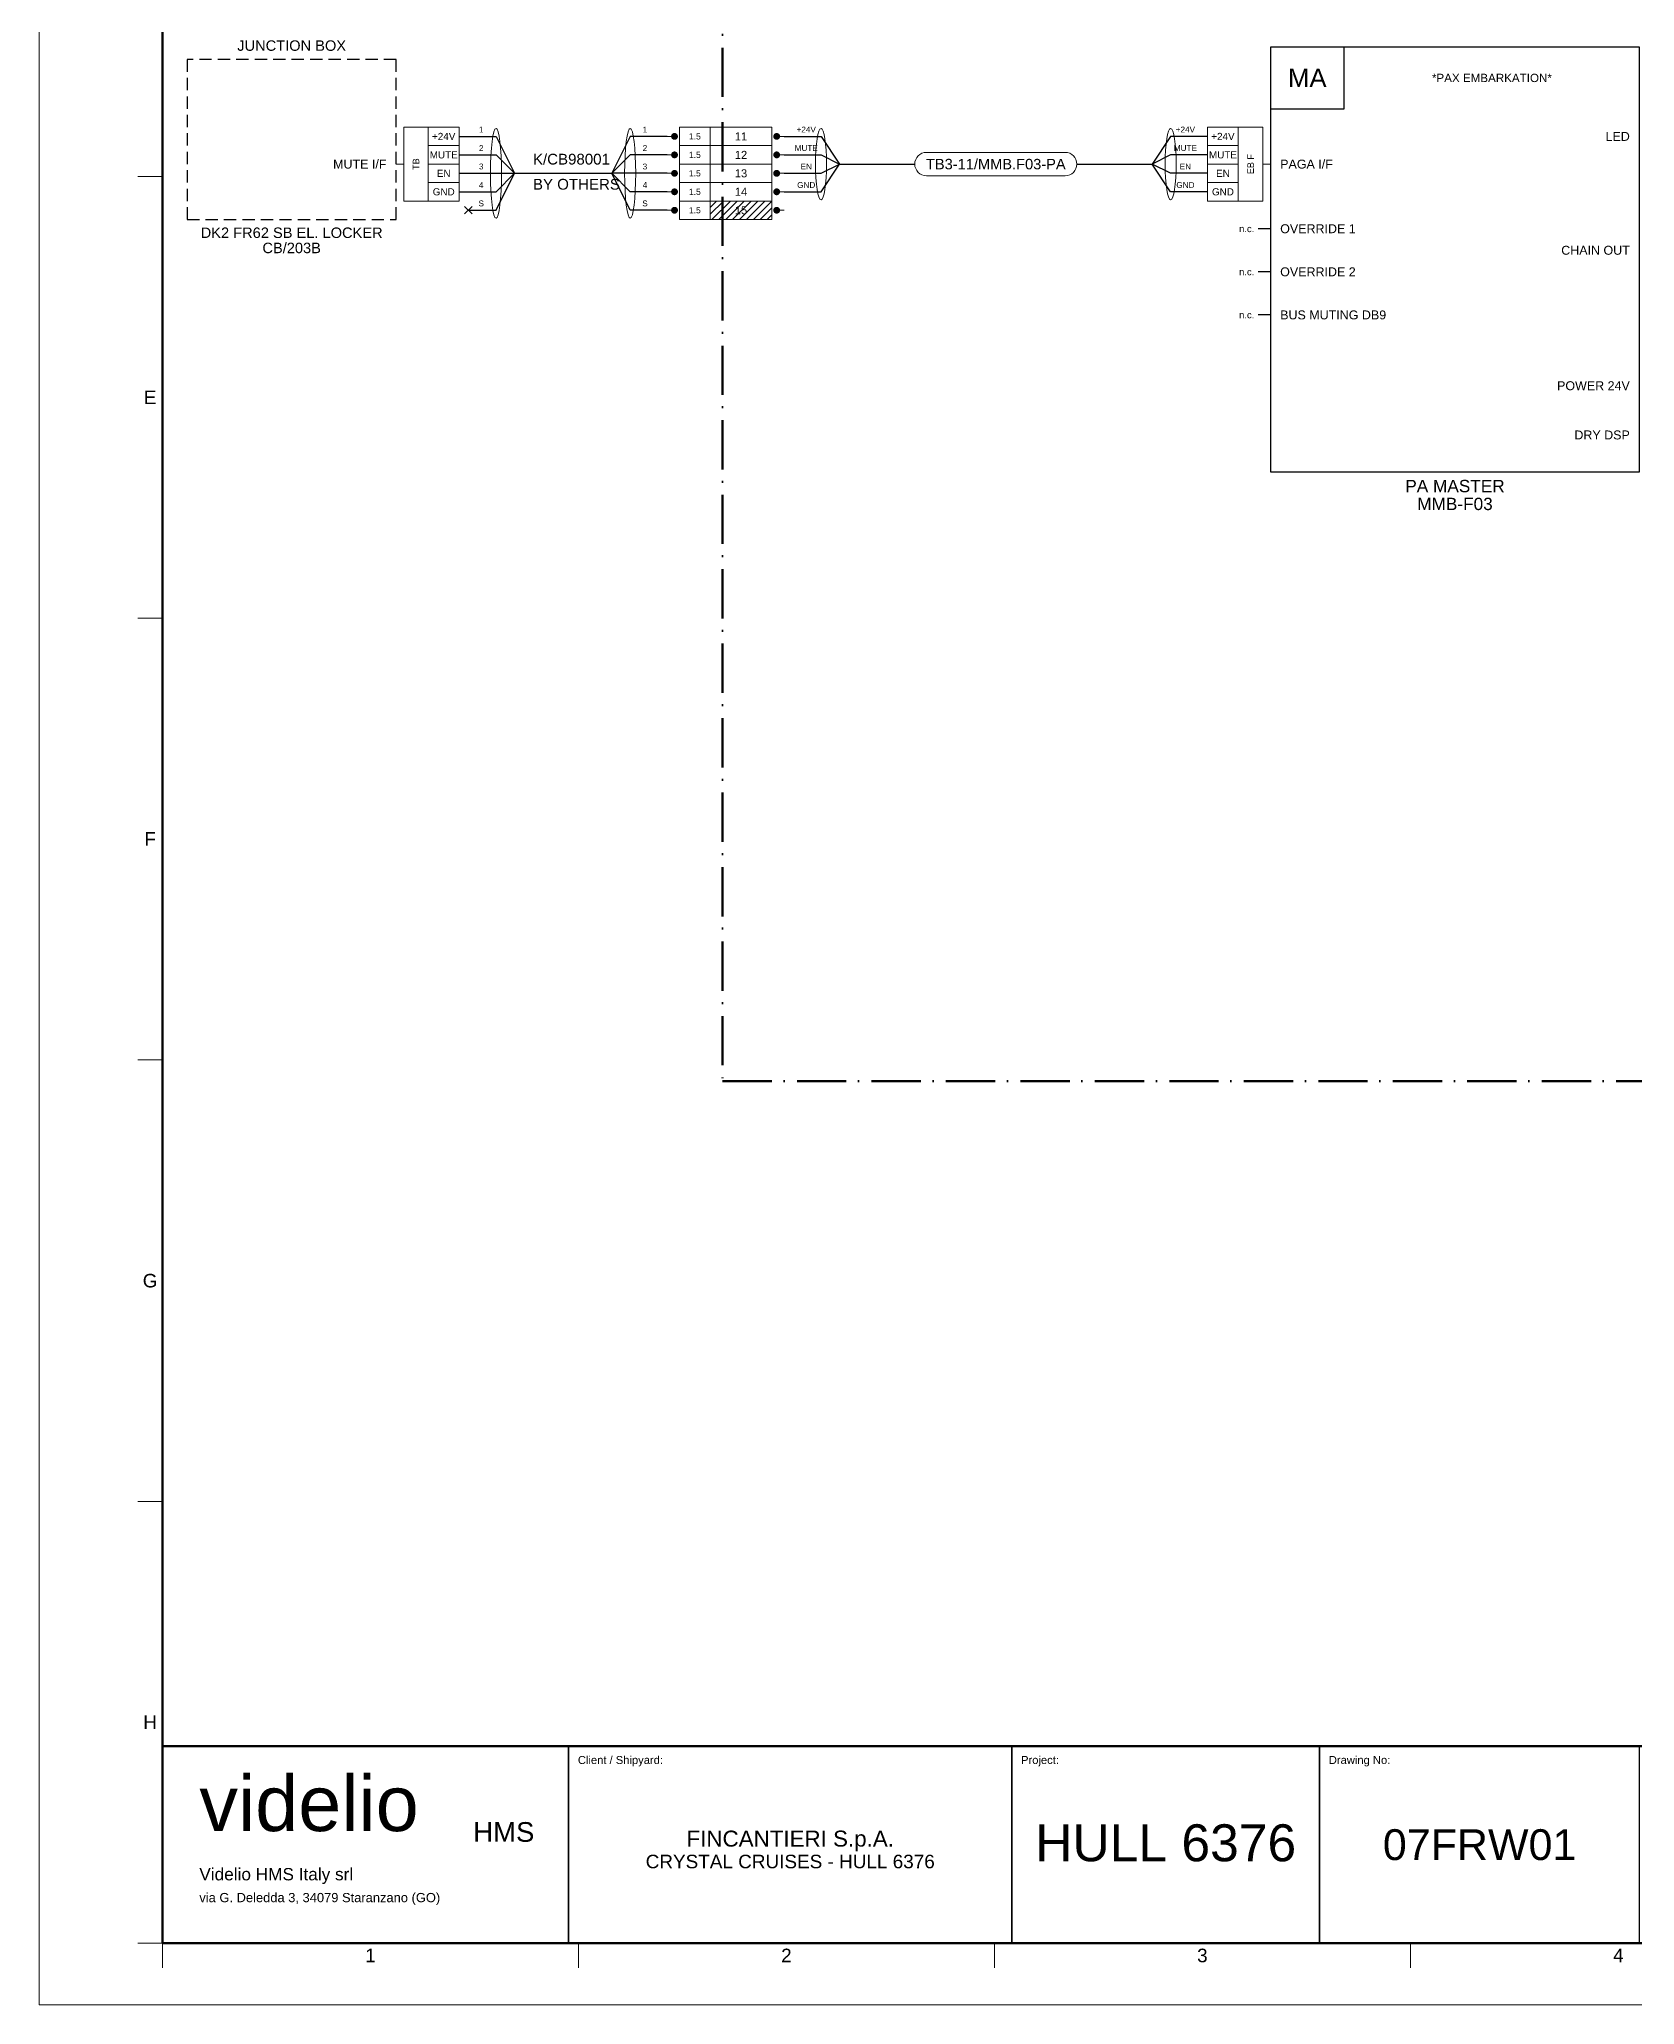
# Model space of a CAD drawing. Header units: millimetres. Extents: x 0 to 841, y 0 to 594.
# Drawn here: x 0 to 259.2, y 0 to 319.3 of the extents above; entities that cross this region are included whole.
import ezdxf
from ezdxf.enums import TextEntityAlignment as Align

# ---------------------------------------------------------------- set-up
doc = ezdxf.new("R2010")
doc.units = ezdxf.units.MM
doc.linetypes.add('AV_DASHDOT', pattern=[12, 8, -2, 0, -2])
doc.linetypes.add('AV_HIDDEN', pattern=[3, 2, -1])
for name, color, linetype, lineweight in [('AV-CONN', 7, 'Continuous', 18), ('AV-LABEL', 7, 'Continuous', 18), ('AV-NOTE', 7, 'Continuous', 18), ('AV-TB', 7, 'Continuous', 18), ('AV-TEXT', 7, 'Continuous', 18), ('AV-TEXT-DEV', 7, 'Continuous', 18)]:
    doc.layers.add(name, color=color, linetype=linetype, lineweight=lineweight)
for name, color, linetype, lineweight, true_color in [('AV-DEVICE', 7, 'Continuous', 25, 0x4682ff), ('AV-DEVICE-REF', 7, 'AV_HIDDEN', 25, 0x4682ff), ('AV-FRAME', 7, 'Continuous', 70, 0x7800ff), ('AV-RACK', 7, 'AV_DASHDOT', 50, 0xff00ff), ('AV-SYM', 7, 'Continuous', 25, 0x4682ff), ('AV-TITLE', 7, 'Continuous', 25, 0x7800ff), ('AV-ZONE', 7, 'Continuous', 18, 0x7800ff), ('W-GPIO', 7, 'Continuous', 25, 0x964b00)]:
    doc.layers.add(name, color=color, linetype=linetype, lineweight=lineweight, true_color=true_color)
doc.styles.add('AV', font='arial.ttf')

msp = doc.modelspace()

# ---------------------------------------------------------------- hatches: boundary and pattern name
at = {"layer": 'AV-TB', "true_color": 0x009600}
h = msp.add_hatch(dxfattribs=at)
h.set_pattern_fill('ANSI31', scale=0.25)
h.paths.add_polyline_path([(109, 290), (119, 290), (119, 293), (109, 293)])

# ---------------------------------------------------------------- linework, layer by layer
at = {"layer": 'AV-CONN'}
for p, q in [((58, 299), (59.2, 299)), ((200, 299), (198.8, 299))]:
    msp.add_line(p, q, dxfattribs=at)
for points in [[(59.2, 293), (63.2, 293), (63.2, 305), (59.2, 305)], [(63.2, 302), (68.2, 302), (68.2, 305), (63.2, 305)], [(189.8, 302), (194.8, 302), (194.8, 305), (189.8, 305)], [(194.8, 293), (198.8, 293), (198.8, 305), (194.8, 305)], [(63.2, 299), (68.2, 299), (68.2, 302), (63.2, 302)], [(189.8, 299), (194.8, 299), (194.8, 302), (189.8, 302)], [(63.2, 296), (68.2, 296), (68.2, 299), (63.2, 299)], [(189.8, 296), (194.8, 296), (194.8, 299), (189.8, 299)], [(63.2, 293), (68.2, 293), (68.2, 296), (63.2, 296)], [(189.8, 293), (194.8, 293), (194.8, 296), (189.8, 296)]]:
    msp.add_lwpolyline(points, close=True, dxfattribs=at)
for centre, major_axis, ratio in [((74.2, 297.5), (0, 7.3), 0.123288), ((96, 297.5), (0, 7.3), 0.123288), ((127, 299), (0, 5.8), 0.155172), ((183.8, 299), (0, 5.8), 0.155172)]:
    msp.add_ellipse(centre, major_axis=major_axis, ratio=ratio, dxfattribs=at)
at = {"layer": 'AV-DEVICE'}
for p, q in [((200, 288.5), (198, 288.5)), ((200, 281.5), (198, 281.5)), ((200, 274.5), (198, 274.5))]:
    msp.add_line(p, q, dxfattribs=at)
for points in [[(200, 249), (260, 249), (260, 318), (200, 318)], [(200, 308), (212, 308), (212, 318), (200, 318)]]:
    msp.add_lwpolyline(points, close=True, dxfattribs=at)
at = {"layer": 'AV-DEVICE-REF'}
msp.add_lwpolyline([(24, 290), (58, 290), (58, 316), (24, 316)], close=True, dxfattribs=at)
at = {"layer": 'AV-FRAME'}
for points in [[(20, 10), (831, 10), (831, 584), (20, 584)], [(20, 10), (831, 10), (831, 42), (20, 42)]]:
    msp.add_lwpolyline(points, close=True, dxfattribs=at)
at = {"layer": 'AV-LABEL'}
msp.add_lwpolyline([(144.13, 297.1), (166.67, 297.1, 1), (166.67, 300.9), (144.13, 300.9, 1)], format="xyb", close=True, dxfattribs=at)
at = {"layer": 'AV-RACK'}
msp.add_lwpolyline([(111, 150), (670, 150), (670, 572), (111, 572)], close=True, dxfattribs=at)
at = {"layer": 'AV-TB'}
for p, q in [((103.2, 303.5), (102, 303.5)), ((109, 302), (109, 305)), ((119.8, 303.5), (121, 303.5)), ((103.2, 300.5), (102, 300.5)), ((109, 299), (109, 302)), ((119.8, 300.5), (121, 300.5)), ((103.2, 297.5), (102, 297.5)), ((109, 296), (109, 299)), ((119.8, 297.5), (121, 297.5)), ((103.2, 294.5), (102, 294.5)), ((109, 293), (109, 296)), ((119.8, 294.5), (121, 294.5)), ((103.2, 291.5), (102, 291.5)), ((109, 290), (109, 293)), ((119.8, 291.5), (121, 291.5))]:
    msp.add_line(p, q, dxfattribs=at)
at = {"layer": 'AV-TB', "const_width": 0.55}
for points in [[(102.92, 303.5, 1), (103.48, 303.5, 1)], [(119.52, 303.5, 1), (120.08, 303.5, 1)], [(102.92, 300.5, 1), (103.48, 300.5, 1)], [(119.52, 300.5, 1), (120.08, 300.5, 1)], [(102.92, 297.5, 1), (103.48, 297.5, 1)], [(119.52, 297.5, 1), (120.08, 297.5, 1)], [(102.92, 294.5, 1), (103.48, 294.5, 1)], [(119.52, 294.5, 1), (120.08, 294.5, 1)], [(102.92, 291.5, 1), (103.48, 291.5, 1)], [(119.52, 291.5, 1), (120.08, 291.5, 1)]]:
    msp.add_lwpolyline(points, format="xyb", close=True, dxfattribs=at)
at = {"layer": 'AV-TB'}
for points in [[(104, 302), (119, 302), (119, 305), (104, 305)], [(104, 299), (119, 299), (119, 302), (104, 302)], [(104, 296), (119, 296), (119, 299), (104, 299)], [(104, 293), (119, 293), (119, 296), (104, 296)], [(104, 290), (119, 290), (119, 293), (104, 293)]]:
    msp.add_lwpolyline(points, close=True, dxfattribs=at)
at = {"layer": 'AV-TITLE'}
for points in [[(20, 10), (86, 10), (86, 42), (20, 42)], [(86, 10), (158, 10), (158, 42), (86, 42)], [(158, 10), (208, 10), (208, 42), (158, 42)], [(208, 10), (260, 10), (260, 42), (208, 42)]]:
    msp.add_lwpolyline(points, close=True, dxfattribs=at)
at = {"layer": 'AV-ZONE'}
for p, q in [((20, 297), (16, 297)), ((20, 225.25), (16, 225.25)), ((20, 153.5), (16, 153.5)), ((20, 81.75), (16, 81.75)), ((20, 10), (16, 10)), ((20, 10), (20, 6)), ((87.58, 10), (87.58, 6)), ((155.17, 10), (155.17, 6)), ((222.75, 10), (222.75, 6))]:
    msp.add_line(p, q, dxfattribs=at)
at = {"layer": 'AV-ZONE', "lineweight": 13}
msp.add_lwpolyline([(0, 0), (841, 0), (841, 594), (0, 594)], close=True, dxfattribs=at)
at = {"layer": 'W-GPIO'}
for p, q in [((68.2, 303.5), (74.2, 303.5)), ((74.2, 303.5), (77.2, 297.5)), ((96, 303.5), (93, 297.5)), ((102, 303.5), (96, 303.5)), ((121, 303.5), (127, 303.5)), ((127, 303.5), (130, 299)), ((183.8, 303.5), (180.8, 299)), ((189.8, 303.5), (183.8, 303.5)), ((68.2, 300.5), (74.2, 300.5)), ((74.2, 300.5), (77.2, 297.5)), ((96, 300.5), (93, 297.5)), ((102, 300.5), (96, 300.5)), ((121, 300.5), (127, 300.5)), ((127, 300.5), (130, 299)), ((183.8, 300.5), (180.8, 299)), ((189.8, 300.5), (183.8, 300.5)), ((68.2, 297.5), (74.2, 297.5)), ((74.2, 297.5), (77.2, 297.5)), ((74.2, 294.5), (77.2, 297.5)), ((74.2, 291.5), (77.2, 297.5)), ((77.2, 297.5), (93, 297.5)), ((96, 297.5), (93, 297.5)), ((96, 294.5), (93, 297.5)), ((96, 291.5), (93, 297.5)), ((102, 297.5), (96, 297.5)), ((121, 297.5), (127, 297.5)), ((127, 297.5), (130, 299)), ((127, 294.5), (130, 299)), ((130, 299), (142.23, 299)), ((168.57, 299), (180.8, 299)), ((183.8, 297.5), (180.8, 299)), ((183.8, 294.5), (180.8, 299)), ((189.8, 297.5), (183.8, 297.5)), ((68.2, 294.5), (74.2, 294.5)), ((102, 294.5), (96, 294.5)), ((121, 294.5), (127, 294.5)), ((189.8, 294.5), (183.8, 294.5)), ((69.1, 290.9), (70.3, 292.1)), ((69.1, 292.1), (70.3, 290.9)), ((69.7, 291.5), (74.2, 291.5)), ((102, 291.5), (96, 291.5))]:
    msp.add_line(p, q, dxfattribs=at)

# ---------------------------------------------------------------- texts
at = {"layer": 'AV-CONN', "style": 'AV'}
for s, p in [('+24V', (65.7, 303.5)), ('+24V', (192.3, 303.5)), ('MUTE', (65.7, 300.5)), ('MUTE', (192.3, 300.5)), ('EN', (65.7, 297.5)), ('EN', (192.3, 297.5)), ('GND', (65.7, 294.5)), ('GND', (192.3, 294.5))]:
    msp.add_text(s, height=1.15, dxfattribs=at).set_placement(p, align=Align.MIDDLE_CENTER)
for s, p in [('EB F', (196.8, 299)), ('TB', (61.2, 299))]:
    msp.add_text(s, height=1.05, rotation=90, dxfattribs=at).set_placement(p, align=Align.MIDDLE_CENTER)
at = {"layer": 'AV-LABEL', "style": 'AV'}
msp.add_text('TB3-11/MMB.F03-PA', height=1.7, dxfattribs=at).set_placement((155.4, 299), align=Align.MIDDLE_CENTER)
at = {"layer": 'AV-NOTE', "style": 'AV'}
for s, p in [('1', (71.8, 303.85)), ('1', (98.4, 303.85)), ('+24V', (124.6, 303.85)), ('+24V', (186.2, 303.85)), ('2', (71.8, 300.85)), ('2', (98.4, 300.85)), ('MUTE', (124.6, 300.85)), ('MUTE', (186.2, 300.85)), ('3', (71.8, 297.85)), ('3', (98.4, 297.85)), ('EN', (124.6, 297.85)), ('EN', (186.2, 297.85)), ('4', (71.8, 294.85)), ('4', (98.4, 294.85)), ('GND', (124.6, 294.85)), ('GND', (186.2, 294.85)), ('S', (71.8, 291.85)), ('S', (98.4, 291.85))]:
    msp.add_text(s, height=0.95, dxfattribs=at).set_placement(p, align=Align.BOTTOM_CENTER)
for p in [(197.4, 288.5), (197.4, 281.5), (197.4, 274.5)]:
    msp.add_text('n.c.', height=1.1, dxfattribs=at).set_placement(p, align=Align.MIDDLE_RIGHT)
at = {"layer": 'AV-SYM', "style": 'AV'}
msp.add_text('MA', height=3, dxfattribs=at).set_placement((206, 313), align=Align.MIDDLE_CENTER)
at = {"layer": 'AV-TB', "style": 'AV'}
for s, height, p in [('1.5', 1, (106.5, 303.5)), ('1.5', 1, (106.5, 300.5)), ('1.5', 1, (106.5, 297.5)), ('1.5', 1, (106.5, 294.5)), ('1.5', 1, (106.5, 291.5)), ('15', 1.3, (114, 291.5))]:
    msp.add_text(s, height=height, dxfattribs=at).set_placement(p, align=Align.MIDDLE_CENTER)
at = {"layer": 'AV-TB', "true_color": 0x000000, "style": 'AV'}
for s, p in [('11', (114, 303.5)), ('12', (114, 300.5)), ('13', (114, 297.5)), ('14', (114, 294.5))]:
    msp.add_text(s, height=1.3, dxfattribs=at).set_placement(p, align=Align.MIDDLE_CENTER)
at = {"layer": 'AV-TEXT', "style": 'AV'}
msp.add_text('*PAX EMBARKATION*', height=1.35, dxfattribs=at).set_placement((236, 313), align=Align.MIDDLE_CENTER)
for s, p in [('LED', (258.4, 303.5)), ('MUTE I/F', (56.4, 299)), ('CHAIN OUT', (258.4, 285)), ('POWER 24V', (258.4, 263)), ('DRY DSP', (258.4, 255))]:
    msp.add_text(s, height=1.45, dxfattribs=at).set_placement(p, align=Align.MIDDLE_RIGHT)
for s, height, p in [('K/CB98001', 1.75, (80.2, 298.4)), ('videlio', 9, (26, 25.5)), ('Videlio HMS Italy srl', 2, (26, 19.6)), ('via G. Deledda 3, 34079 Staranzano (GO)', 1.5, (26, 16.2))]:
    msp.add_text(s, height=height, dxfattribs=at).set_placement(p, align=Align.BOTTOM_LEFT)
for s, p in [('PAGA I/F', (201.6, 299)), ('OVERRIDE 1', (201.6, 288.5)), ('OVERRIDE 2', (201.6, 281.5)), ('BUS MUTING DB9', (201.6, 274.5))]:
    msp.add_text(s, height=1.45, dxfattribs=at).set_placement(p, align=Align.MIDDLE_LEFT)
msp.add_text('BY OTHERS', height=1.75, dxfattribs=at).set_placement((80.2, 296.6), align=Align.TOP_LEFT)
at = {"layer": 'AV-TEXT', "true_color": 0x7800ff, "style": 'AV'}
for s, p in [('Client / Shipyard:', (87.5, 40.4)), ('Project:', (159.5, 40.4)), ('Drawing No:', (209.5, 40.4))]:
    msp.add_text(s, height=1.3, dxfattribs=at).set_placement(p, align=Align.TOP_LEFT)
at = {"layer": 'AV-TEXT', "true_color": 0xe60000, "style": 'AV'}
msp.add_text('HMS', height=3.2, dxfattribs=at).set_placement((70.5, 25.5), align=Align.BOTTOM_LEFT)
at = {"layer": 'AV-TEXT', "style": 'AV'}
for s, height, p in [('HULL 6376', 6, (183, 21.5)), ('FINCANTIERI S.p.A.', 2.6, (122, 24.9)), ('07FRW01', 5, (234, 22)), ('CRYSTAL CRUISES - HULL 6376', 2.2, (122, 21.5))]:
    msp.add_text(s, height=height, dxfattribs=at).set_placement(p, align=Align.BOTTOM_CENTER)
at = {"layer": 'AV-TEXT-DEV', "style": 'AV'}
for s, height, p in [('JUNCTION BOX', 1.7, (41, 318.25)), ('DK2 FR62 SB EL. LOCKER', 1.7, (41, 287.85)), ('CB/203B', 1.7, (41, 285.38)), ('PA MASTER', 2, (230, 246.7)), ('MMB-F03', 2, (230, 243.8))]:
    msp.add_text(s, height=height, dxfattribs=at).set_placement(p, align=Align.MIDDLE_CENTER)
at = {"layer": 'AV-ZONE', "true_color": 0x7800ff, "style": 'AV'}
for s, p in [('E', (18, 261.12)), ('F', (18, 189.38)), ('G', (18, 117.62)), ('H', (18, 45.88)), ('1', (53.79, 8)), ('2', (121.38, 8)), ('3', (188.96, 8)), ('4', (256.54, 8))]:
    msp.add_text(s, height=2.2, dxfattribs=at).set_placement(p, align=Align.MIDDLE_CENTER)

doc.saveas('drawing.dxf')
